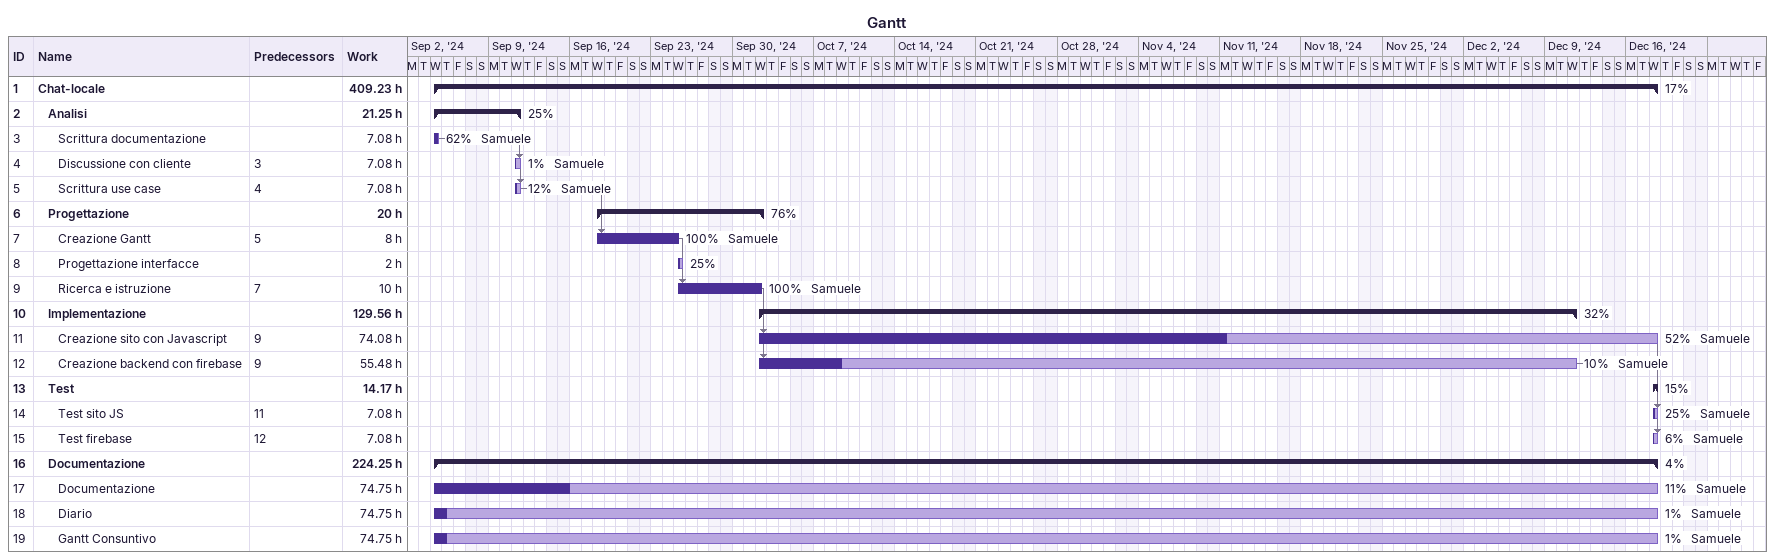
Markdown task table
Gantt

| ID | Level | Task | Start | Finish | Predecessors | Resources | % complete | Work (h) |
|---|---|---|---|---|---|---|---|---|
| 1 | 1 | **Chat-locale** | 2024-09-04 | 2024-12-18 |  |  | 17 | 409.23 |
| 2 | 2 | **Analisi** | 2024-09-04 | 2024-09-11 |  |  | 25 | 21.25 |
| 3 | 3 | Scrittura documentazione | 2024-09-04 | 2024-09-04 |  | Samuele | 62 | 7.08 |
| 4 | 3 | Discussione con cliente | 2024-09-11 | 2024-09-11 | 3 | Samuele | 1 | 7.08 |
| 5 | 3 | Scrittura use case | 2024-09-11 | 2024-09-11 | 4 | Samuele | 12 | 7.08 |
| 6 | 2 | **Progettazione** | 2024-09-18 | 2024-10-02 |  |  | 76 | 20 |
| 7 | 3 | Creazione Gantt | 2024-09-18 | 2024-09-25 | 5 | Samuele | 100 | 8 |
| 8 | 3 | Progettazione interfacce | 2024-09-25 | 2024-09-25 |  |  | 25 | 2 |
| 9 | 3 | Ricerca e istruzione | 2024-09-25 | 2024-10-02 | 7 | Samuele | 100 | 10 |
| 10 | 2 | **Implementazione** | 2024-10-02 | 2024-12-11 |  |  | 32 | 129.56 |
| 11 | 3 | Creazione sito con Javascript | 2024-10-02 | 2024-12-18 | 9 | Samuele | 52 | 74.08 |
| 12 | 3 | Creazione backend con firebase | 2024-10-02 | 2024-12-11 | 9 | Samuele | 10 | 55.48 |
| 13 | 2 | **Test** | 2024-12-18 | 2024-12-18 |  |  | 15 | 14.17 |
| 14 | 3 | Test sito JS | 2024-12-18 | 2024-12-18 | 11 | Samuele | 25 | 7.08 |
| 15 | 3 | Test firebase | 2024-12-18 | 2024-12-18 | 12 | Samuele | 6 | 7.08 |
| 16 | 2 | **Documentazione** | 2024-09-04 | 2024-12-18 |  |  | 4 | 224.25 |
| 17 | 3 | Documentazione | 2024-09-04 | 2024-12-18 |  | Samuele | 11 | 74.75 |
| 18 | 3 | Diario | 2024-09-04 | 2024-12-18 |  | Samuele | 1 | 74.75 |
| 19 | 3 | Gantt Consuntivo | 2024-09-04 | 2024-12-18 |  | Samuele | 1 | 74.75 |
